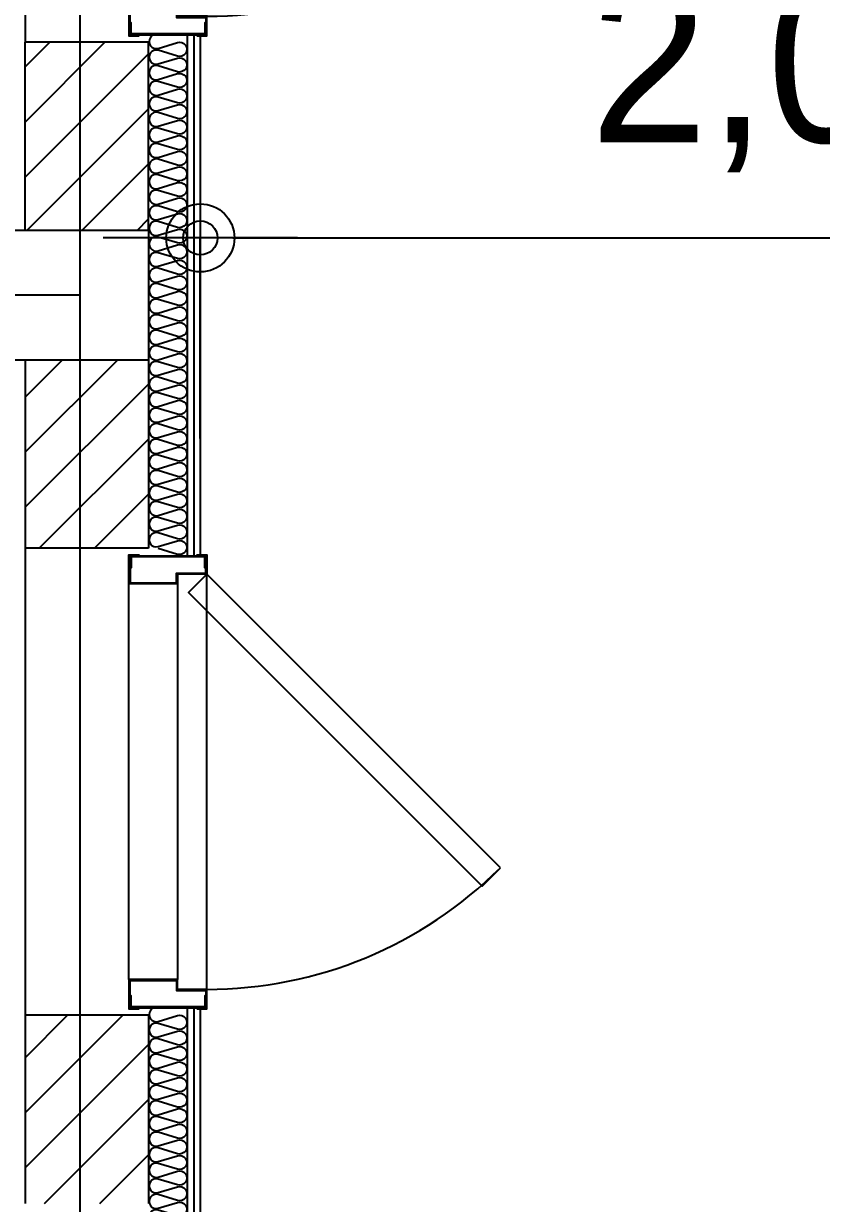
# Model space of a CAD drawing. Header units: millimetres. Extents: x 0 to 1390178, y 0 to 110113.
# Drawn here: x 553780 to 555010, y 32901 to 34719 of the extents above; entities that cross this region are included whole.
import ezdxf
from ezdxf.xclip import XClip

# ---------------------------------------------------------------- set-up
doc = ezdxf.new("R2010")
doc.units = ezdxf.units.MM
doc.header["$LTSCALE"] = 100
doc.header["$XCLIPFRAME"] = 0
doc.linetypes.add('X - 평면도$0$CEN', pattern=[62, 60, -1, 0, -1])
doc.layers.get('DEFPOINTS').update_dxf_attribs({"color": 145})
for name, color, linetype in [('DIM', 7, 'Continuous'), ('X - 평면도$0$A-CEN', 1, 'X - 평면도$0$CEN'), ('X - 평면도$0$A-FIN', 8, 'Continuous'), ('X - 평면도$0$A-INS', 9, 'Continuous'), ('X - 평면도$0$A-WALB', 3, 'Continuous'), ('X - 평면도$0$AA-WAXM-CONC', 2, 'Continuous'), ('X - 평면도$0$AA-XXXX-PATT', 8, 'Continuous'), ('X - 평면도$0$X-55$0$AA-DWXM-WIND', 4, 'Continuous')]:
    doc.layers.add(name, color=color, linetype=linetype)
doc.layers.add('X - 평면도$0$A-door', color=4, linetype='Continuous', lineweight=25)
doc.styles.add('HAUD01', font='Dotum.ttf')
doc.dimstyles.new('HAUD-80', dxfattribs={"dimscale": 100, "dimtxt": 2.5, "dimasz": 0.5, "dimexe": 0, "dimexo": 1.5, "dimgap": 1, "dimtad": 1, "dimdec": 0, "dimdsep": 46, "dimlunit": 6, "dimtxsty": 'HAUD01', "dimblk": 'Z_DOT', "dimcen": 2.5, "dimdle": 1.5, "dimclrd": 7, "dimclre": 7, "dimclrt": 4, "dimadec": 0, "dimazin": 0, "dimtfac": 1, "dimtdec": 0, "dimtix": 1, "dimtmove": 2, "dimatfit": 3, "dimfxl": 1, "dimtvp": 1, "dimtolj": 1, "dimtzin": 0, "dimarcsym": 0})
pattern_1 = [(45, (0, 3e-11), (-42.426407, 42.426407), [])]

# ---------------------------------------------------------------- blocks, each defined once
blk = doc.blocks.new('X - 평면도$0$insul1')
blk.add_lwpolyline([(0, 0.25, 1.344031), (0.35, 0.25), (0.2, 0.75, -1.344031), (0.55, 0.75), (0.4, 0.25)], format="xyb")
blk = doc.blocks.new('*U1013')
at = {"layer": 'X - 평면도$0$A-door', "color": 8}
for p, q in [((670, 0), (30, 0)), ((45, -45), (655, -45)), ((655, -120), (45, -120))]:
    blk.add_line(p, q, dxfattribs=at)
at = {"layer": 'X - 평면도$0$A-door'}
for points in [[(482.5, 452.5), (30, 0), (58.3, -28.3), (510.8, 424.3)], [(1.6, -15), (1.6, -15), (1.6, -15), (0, -15), (0, 0), (30, 0), (30, -45), (45, -45), (45, -120), (0, -120), (0, -105), (1.6, -105), (1.6, -105), (1.6, -105), (1.6, -118.4), (43.4, -118.4), (43.4, -46.6), (28.4, -46.6), (28.4, -1.6), (1.6, -1.6)], [(698.4, -15), (698.4, -15), (698.4, -15), (700, -15), (700, 0), (670, 0), (670, -45), (655, -45), (655, -120), (700, -120), (700, -105), (698.4, -105), (698.4, -105), (698.4, -105), (698.4, -118.4), (656.6, -118.4), (656.6, -46.6), (671.6, -46.6), (671.6, -1.6), (698.4, -1.6)]]:
    blk.add_lwpolyline(points, close=True, dxfattribs=at)
at = {"layer": 'X - 평면도$0$A-door', "color": 8}
for points in [[(20, -118.4), (1.6, -118.4), (1.6, -1.6), (20, -1.6), (20, -3.2), (3.2, -3.2), (3.2, -116.8), (20, -116.8)], [(680, -118.4), (698.4, -118.4), (698.4, -1.6), (680, -1.6), (680, -3.2), (696.8, -3.2), (696.8, -116.8), (680, -116.8)]]:
    blk.add_lwpolyline(points, close=True, dxfattribs=at)
blk.add_arc((30, 0), 640, 0, 45, dxfattribs=at)
blk = doc.blocks.new('X - 평면도$0$2F PL')
at = {"layer": 'X - 평면도$0$A-CEN'}
for p, q in [((-13522.2, 13150.9), (-13522.2, 18490.9)), ((-13522.2, 16990.9), (-14817.2, 16990.9))]:
    blk.add_line(p, q, dxfattribs=at)
at = {"layer": 'X - 평면도$0$A-WALB'}
for p, q in [((-13417.2, 17380.9), (-13607.2, 17380.9)), ((-13607.2, 17090.9), (-13607.2, 17380.9)), ((-13417.2, 17090.9), (-13417.2, 17380.9)), ((-13607.2, 16890.9), (-13607.2, 16600.9)), ((-13417.2, 16890.9), (-13417.2, 16600.9)), ((-13417.2, 16600.9), (-13607.2, 16600.9)), ((-13607.2, 15880.9), (-13607.2, 15590.9)), ((-13417.2, 15880.9), (-13607.2, 15880.9)), ((-13417.2, 15880.9), (-13417.2, 15590.9))]:
    blk.add_line(p, q, dxfattribs=at)
at = {"layer": 'X - 평면도$0$AA-WAXM-CONC'}
for p, q in [((-13417.2, 17090.9), (-14717.2, 17090.9)), ((-13417.2, 17090.9), (-13417.2, 16890.9)), ((-13417.2, 16890.9), (-14717.2, 16890.9))]:
    blk.add_line(p, q, dxfattribs=at)
at = {"layer": 'X - 평면도$0$X-55$0$AA-DWXM-WIND'}
for p, q in [((-13607.2, 18100.9), (-13607.2, 17380.9)), ((-13607.2, 16600.9), (-13607.2, 15880.9))]:
    blk.add_line(p, q, dxfattribs=at)
at = {"layer": 'X - 평면도$0$A-door', "rotation": 270}
for p in [(-13327.2, 18090.9), (-13327.2, 16590.9)]:
    blk.add_blockref('*U1013', p, dxfattribs=at)
blk = doc.blocks.new('X - 평면도', base_point=(-475.4, -286.7))
at = {"layer": 'X - 평면도$0$AA-XXXX-PATT'}
h = blk.add_hatch(dxfattribs=at)
h.set_pattern_fill('_USER', color=256, scale=60, angle=45, style=0, pattern_type=0)
h.set_pattern_definition(pattern_1)
h.paths.add_polyline_path([(825222, 50583.1), (825032, 50583.1), (825032, 50293.1), (825222, 50293.1)])
h = blk.add_hatch(dxfattribs=at)
h.set_pattern_fill('_USER', color=256, scale=60, angle=45, style=0, pattern_type=0)
h.set_pattern_definition(pattern_1)
h.paths.add_polyline_path([(825222, 50093.1), (825032, 50093.1), (825032, 49803.1), (825222, 49803.1)])
h = blk.add_hatch(dxfattribs=at)
h.set_pattern_fill('_USER', color=256, scale=60, angle=45, style=0, pattern_type=0)
h.set_pattern_definition(pattern_1)
h.paths.add_polyline_path([(825222, 49083.1), (825032, 49083.1), (825032, 48793.1), (825222, 48793.1)])
at = {"layer": 'X - 평면도$0$A-FIN'}
for p, q in [((825292, 50594.7), (825292, 49791.5)), ((825302, 50593.1), (825302, 49793.1)), ((825292, 49094.7), (825292, 46183.1)), ((825302, 49093.1), (825302, 46173.1))]:
    blk.add_line(p, q, dxfattribs=at)
at = {"layer": 'X - 평면도$0$A-INS'}
for p, q in [((825282, 49791.5), (825282, 50594.7)), ((825282, 46193.1), (825282, 49094.7))]:
    blk.add_line(p, q, dxfattribs=at)
blk.add_blockref('X - 평면도$0$2F PL', (838639.2, 33202.2))
at = {"layer": 'X - 평면도$0$A-INS', "xscale": 60, "yscale": 60, "zscale": 60, "rotation": 270, "row_count": 1, "row_spacing": 0, "column_spacing": 24}
for p, column_count in [((825222, 50594.7), 33), ((825222, 49094.7), 120)]:
    blk.add_blockref('X - 평면도$0$insul1', p, dxfattribs=dict(at, column_count=column_count))
blk = doc.blocks.new('Z_DOT')
at = {"layer": 'DIM', "color": 0}
for p, q in [((0, -3), (0, 3)), ((-3, 0), (3, 0))]:
    blk.add_line(p, q, dxfattribs=at)
for radius in [1.05, 0.525]:
    blk.add_circle((0, 0), radius, dxfattribs=at)
blk = doc.blocks.new('*D408')
at = {"layer": 'DEFPOINTS', "color": 0, "transparency": 16777216}
for p in [(556072.1, 34389.1), (554052.1, 33929.7), (556072.1, 33929.7)]:
    blk.add_point(p, dxfattribs=at)
at = {"layer": 'DIM', "color": 7, "lineweight": -2, "transparency": 16777216}
for p, q in [((554052.1, 34079.7), (554052.1, 34389.1)), ((554102.1, 34389.1), (556022.1, 34389.1)), ((556072.1, 34079.7), (556072.1, 34389.1))]:
    blk.add_line(p, q, dxfattribs=at)
at = {"layer": 'DIM', "color": 7, "lineweight": -2, "transparency": 16777216, "xscale": 50, "yscale": 50, "zscale": 50, "rotation": 180}
blk.add_blockref('Z_DOT', (554052.1, 34389.1), dxfattribs=at)
at = {"layer": 'DIM', "color": 7, "lineweight": -2, "transparency": 16777216, "xscale": 50, "yscale": 50, "zscale": 50}
blk.add_blockref('Z_DOT', (556072.1, 34389.1), dxfattribs=at)
at = {"layer": 'DIM', "color": 4, "transparency": 16777216, "insert": (555062.1, 34638.4), "char_height": 250, "attachment_point": 5, "style": 'HAUD01'}
blk.add_mtext('\\A1;2,020', dxfattribs=at)

msp = doc.modelspace()

# ---------------------------------------------------------------- block references
ref = msp.add_blockref('X - 평면도', (-271725.3, -16179.1))
XClip(ref).set_block_clipping_path([(775249.9173510048, 15892.4063044167), (859249.9173510048, 75292.4063044167)])

# ---------------------------------------------------------------- next in the draw order: dimensions: what is measured, and where the dimension line sits
at = {"layer": 'DIM'}
dim = msp.add_aligned_dim(p1=(554052.1, 33929.7), p2=(556072.1, 33929.7), distance=459.5, dimstyle='HAUD-80', dxfattribs=at)
dim.commit()
dim.dimension.update_dxf_attribs({"geometry": '*D408', "text_midpoint": (555062.1, 34638.4)})

doc.saveas('drawing.dxf')
